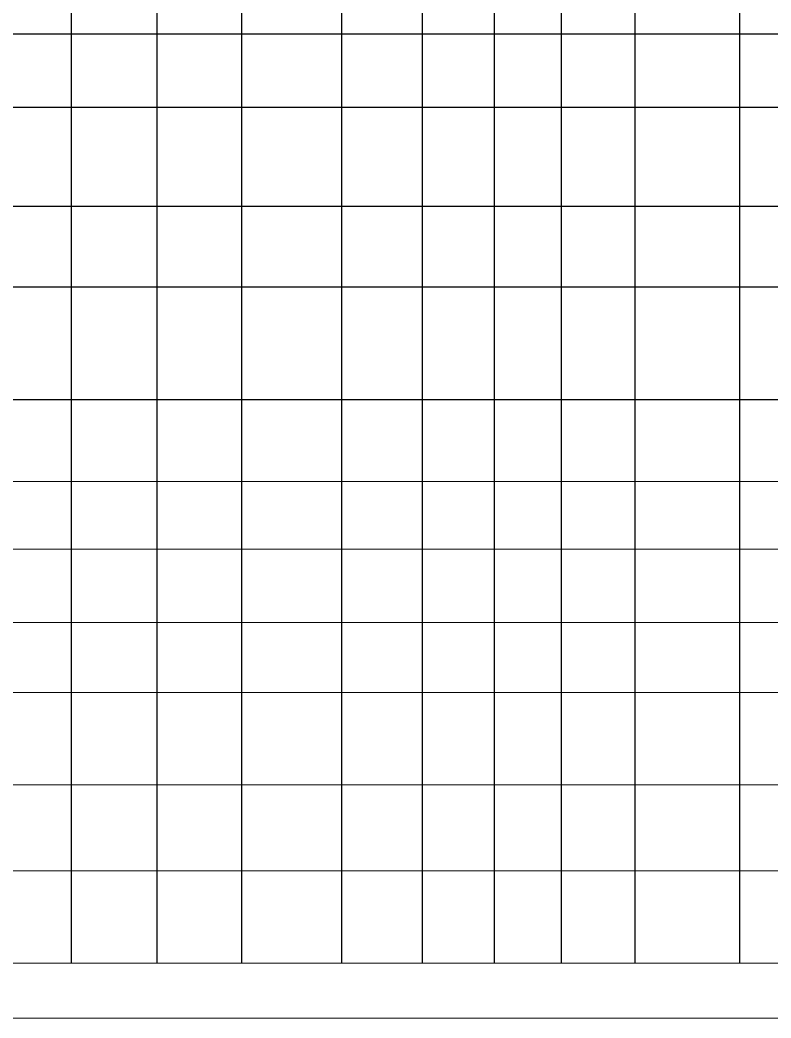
# Model space of a CAD drawing. Header units: millimetres. Extents: x 7765 to 58251, y -31150 to 10119.
# Drawn here: x 22402 to 37039, y -31150 to -11699 of the extents above; entities that cross this region are included whole.
import ezdxf

# ---------------------------------------------------------------- set-up
doc = ezdxf.new("R2010")
doc.units = ezdxf.units.MM
doc.layers.add('PP-OUTER', color=7, linetype='Continuous', lineweight=5)
doc.layers.add('text', color=7, linetype='Continuous', lineweight=5)

msp = doc.modelspace()

# ---------------------------------------------------------------- linework, layer by layer
at = {"color": 254}
for p, q in [((23408, -30078), (23408, 9628)), ((25075, -30078), (25075, 9628)), ((26729, -30078), (26729, 9628)), ((28678, -30078), (28678, 9628)), ((30248, -30078), (30248, 9628)), ((31644, 9628), (31644, -30078)), ((32949, 9628), (32949, -30078)), ((34382, 9628), (34382, -30078)), ((36424, 9628), (36424, -30078)), ((8508, -11972), (57542, -11972)), ((8508, -13401), (57542, -13401)), ((8508, -13401), (57542, -13401)), ((8508, -15326), (57542, -15326)), ((8508, -16898), (57542, -16898)), ((8508, -19098), (30248, -19098)), ((8508, -19098), (57542, -19098))]:
    msp.add_line(p, q, dxfattribs=at)
at = {"layer": 'PP-OUTER'}
msp.add_lwpolyline([(7765, 10119), (58251, 10119), (58251, -31150), (7765, -31150)], close=True, dxfattribs=at)
at = {"layer": 'text'}
for p, q in [((8508, -20695), (57542, -20695)), ((8508, -22012), (57542, -22012)), ((8508, -23444), (57542, -23444)), ((8508, -24807), (57542, -24807)), ((8508, -26602), (57542, -26602)), ((8508, -28283), (57542, -28283)), ((8508, -30078), (57542, -30078))]:
    msp.add_line(p, q, dxfattribs=at)

doc.saveas('drawing.dxf')
